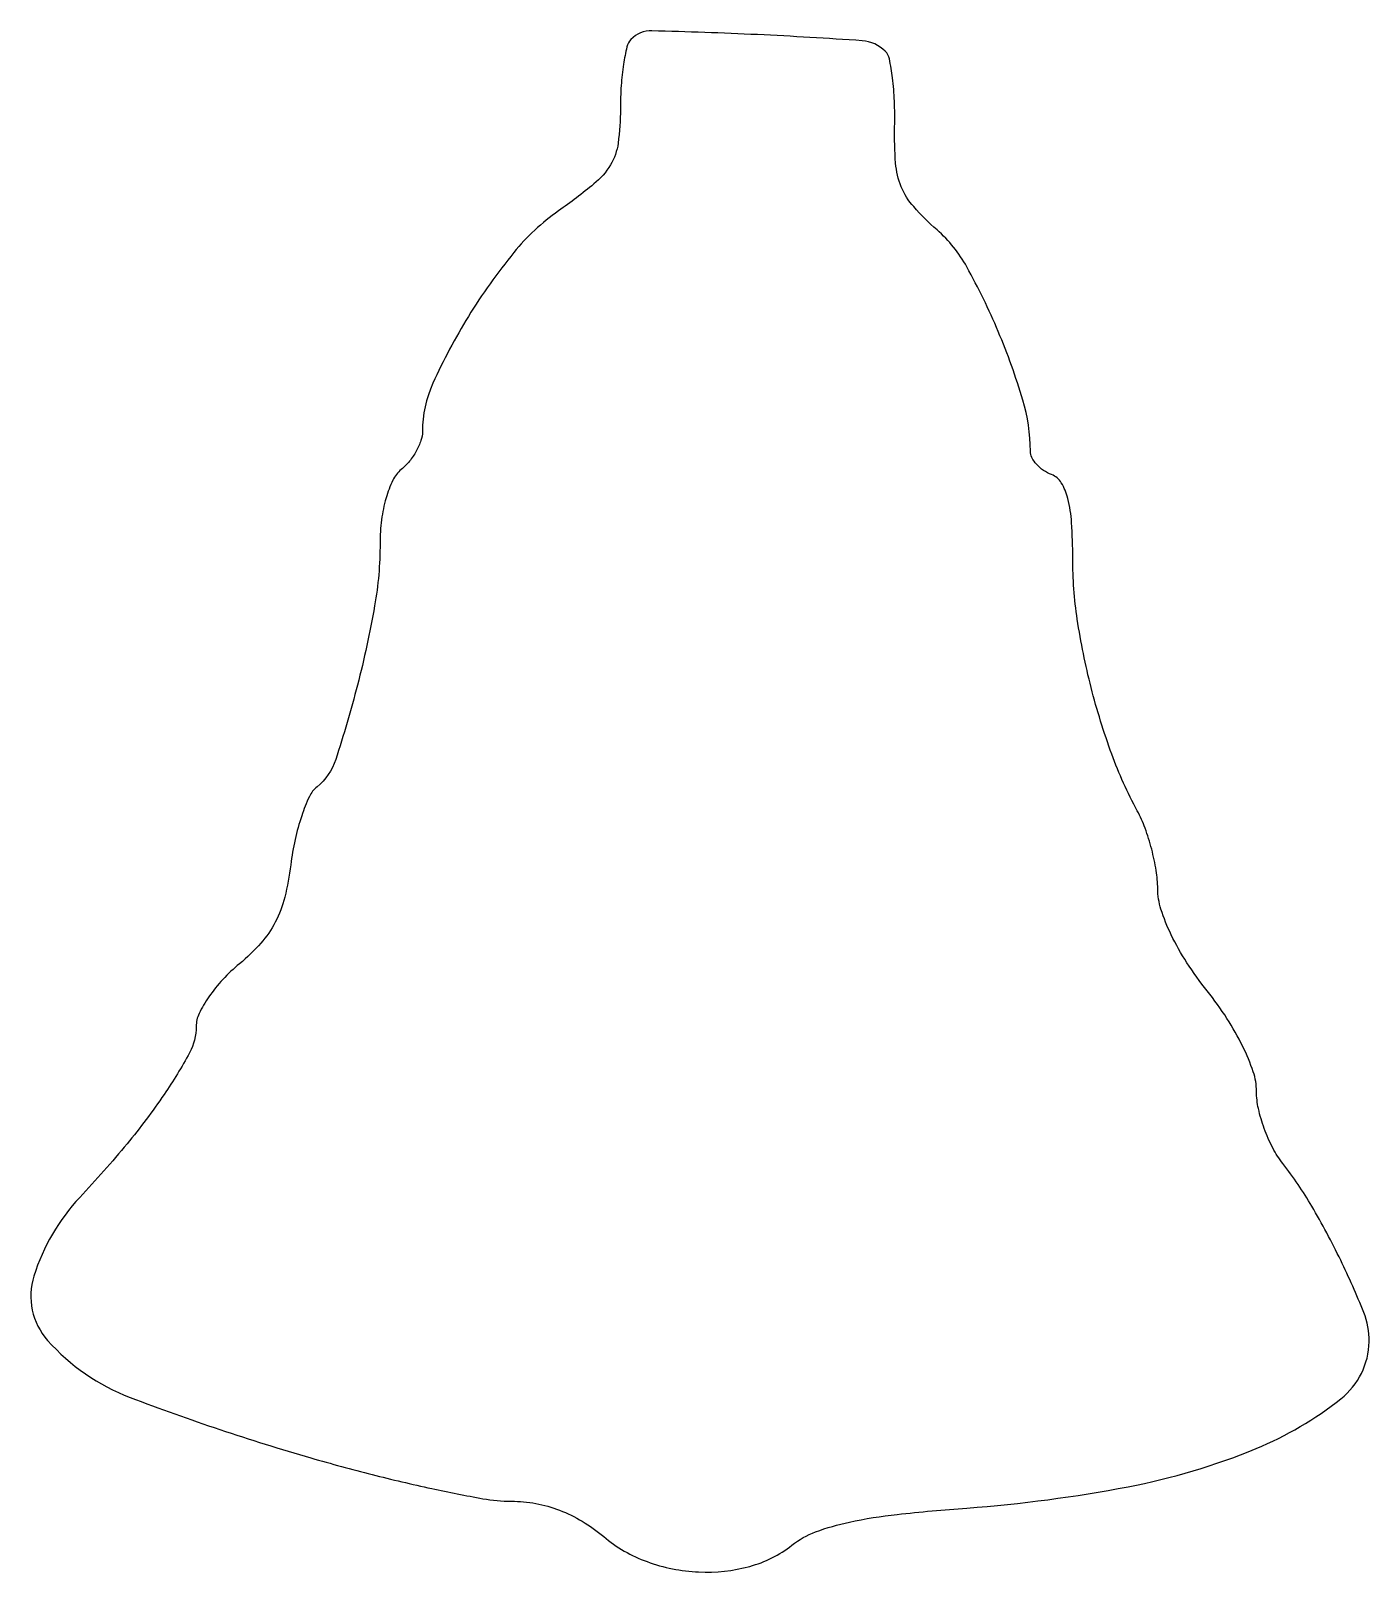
# Model space of a CAD drawing. Extents: x 0 to 95, y 0 to 109.
import ezdxf

# ---------------------------------------------------------------- set-up
doc = ezdxf.new("R2010")
doc.units = 0

msp = doc.modelspace()

# ---------------------------------------------------------------- linework, layer by layer
msp.add_lwpolyline([(42.75, 108.435947, 0.136338), (42.457691, 107.90304, 0.019784), (42.220312, 106.676273, 0.021184), (42.0549, 105.167705, 0.016714), (42, 103.525834, -0.032891), (41.839616, 101.090334, -0.103636), (41.299534, 99.554026, -0.085333), (40.125865, 98.201842, -0.017931), (37.623578, 96.300214, 0.068383), (34.463034, 93.352692, 0.032864), (31.244971, 88.825922, 0.03203), (28.736077, 84.102435, 0.106454), (28, 80.68437, -0.083728), (27.891801, 80.042762, -0.043887), (27.559375, 79.302051, -0.042042), (27.073954, 78.58268, -0.050151), (26.5, 78, 0.107188), (25.900254, 77.234394, 0.042913), (25.422279, 75.984221, 0.038309), (25.105757, 74.445116, 0.031572), (25, 72.7719, -0.043286), (24.617554, 68.36248, -0.020123), (23.40086, 62.744451, -0.015353), (21.860343, 57.47107, -0.1452), (20.538687, 55.552872, 0.115032), (19.999066, 54.861354, 0.027377), (19.455359, 53.495499, 0.026727), (18.989604, 51.816911, 0.023618), (18.682466, 50.027551, -0.030813), (18.254546, 47.732918, -0.058062), (17.588258, 45.973287, -0.061699), (16.566883, 44.484198, -0.039583), (15.056305, 43.027551, 0.03378), (13.880495, 41.919732, 0.035681), (12.887704, 40.682695, 0.038204), (12.197123, 39.50026, 0.114739), (11.990985, 38.594391, -0.126054), (11.5236, 36.733368, -0.025154), (9.726591, 33.783466, -0.023564), (7.10494, 30.295604, -0.015185), (3.762195, 26.5, 0.112457), (0.512823, 20.934273, 0.263337), (1.485872, 16.380638, 0.120669), (7.315096, 12.348717, 0.020947), (20.111527, 8.064749, 0.008096), (24.435348, 6.891474, 0.008956), (28.652182, 5.90027, 0.008432), (32.275183, 5.180576, 0.044838), (34.284802, 5, -0.046086), (36.015174, 4.840169, -0.04535), (37.696753, 4.365983, -0.044166), (39.305072, 3.581596, -0.039387), (40.817631, 2.5, 0.08769), (43.886828, 0.724009, 0.076095), (47.536087, -0.007156, 0.077952), (51.153462, 0.391435, 0.100633), (54.132007, 1.889197, -0.077664), (55.81096, 2.831644, -0.036809), (58.200137, 3.52617, -0.025188), (61.576457, 4.067408, -0.008607), (66.516866, 4.520087, 0.028532), (77.919866, 6.024876, 0.051046), (86.967617, 8.727382, 0.069511), (92.966899, 12.251014, 0.224237), (94.966731, 16.289838, 0.100595), (94.585209, 18.363725, 0.017213), (92.953779, 22.04788, 0.019804), (90.910171, 25.871012, 0.033148), (88.862552, 28.884859, -0.046446), (88.149245, 29.997188, -0.031965), (87.547125, 31.369461, -0.032305), (87.134612, 32.777546, -0.055156), (87, 33.994128, 0.082054), (86.770552, 35.38287, 0.032154), (86.026814, 37.183153, 0.0293), (84.91089, 39.156623, 0.024609), (83.509706, 41.109269, -0.024299), (82.075122, 43.105847, -0.031002), (80.964056, 45.080676, -0.034818), (80.241406, 46.885316, -0.077119), (80.009706, 48.345708, 0.039904), (79.902815, 49.627859, 0.023389), (79.581995, 51.135187, 0.02329), (79.117003, 52.622295, 0.036349), (78.567299, 53.845708, -0.035924), (76.763307, 57.851556, -0.025258), (75.298065, 62.574641, -0.025327), (74.32178, 67.399033, -0.037273), (74, 71.709524, 0.015582), (73.921008, 74.243662, 0.046403), (73.653068, 75.957758, 0.074611), (73.190547, 77.061726, 0.166179), (72.5, 77.638374, -0.058866), (71.926408, 77.939918, -0.059349), (71.440625, 78.366119, -0.065262), (71.110701, 78.846572, -0.118399), (71, 79.307509, 0.072938), (70.470913, 82.915175, 0.027005), (68.728767, 87.759363, 0.026541), (66.505934, 92.334073, 0.08632), (64.400266, 94.950871, -0.031321), (62.746584, 96.598683, -0.08389), (61.870264, 98.005276, -0.078254), (61.471873, 99.679664, -0.0248), (61.400266, 102.253773, 0.015755), (61.382663, 104.063028, 0.020587), (61.246485, 105.711851, 0.018646), (61.029418, 107.0496, 0.147808), (60.736703, 107.596223, 0.181019), (59.110969, 108.336915, 0.005673), (51.699944, 108.767224, 0.005191), (44.231606, 109.038223, 0.208958)], format="xyb", close=True)

doc.saveas('drawing.dxf')
